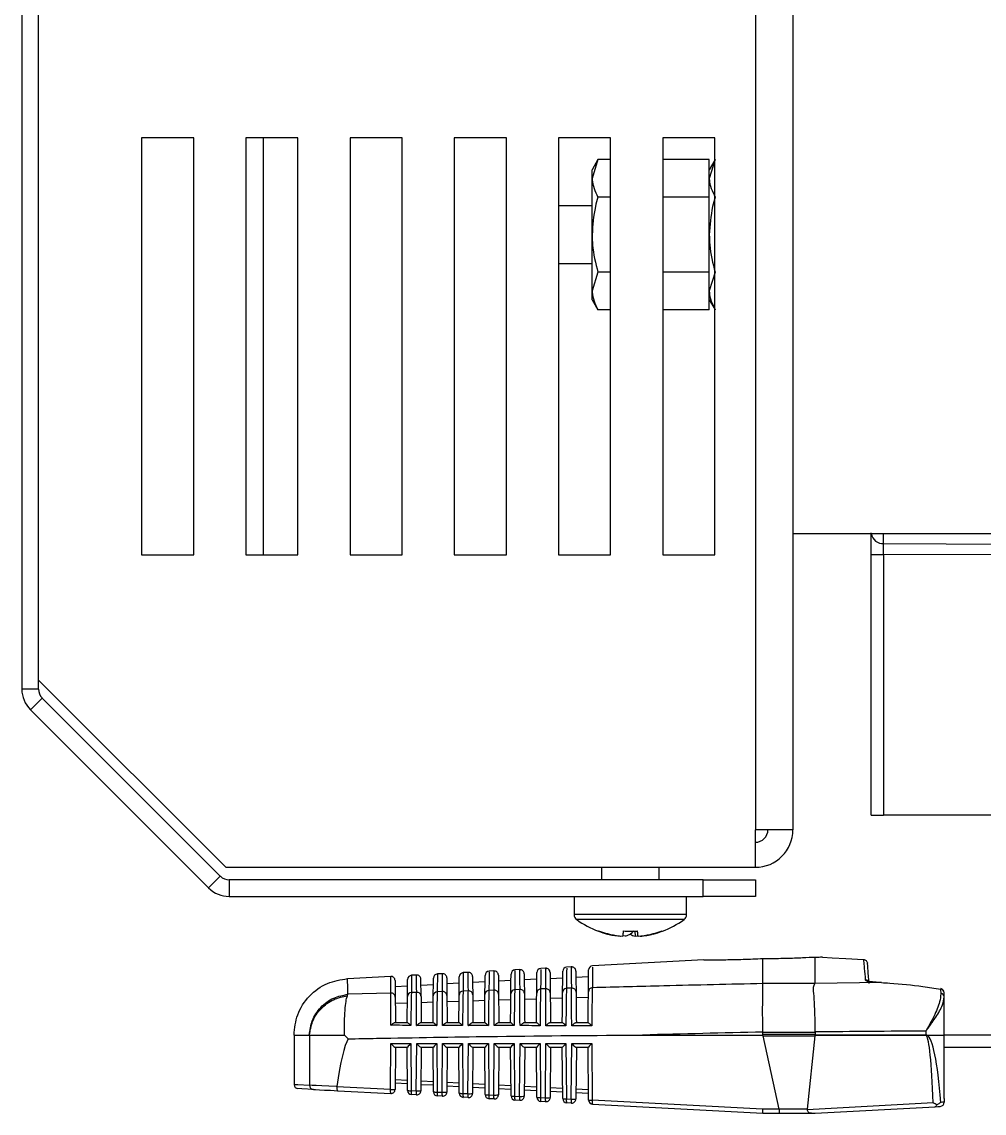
# Model space of a CAD drawing. Extents: x 8 to 113, y 1 to 87.
# Drawn here: x 43.269 to 45.578, y 73.003 to 75.622 of the extents above; entities that cross this region are included whole.
import ezdxf

# ---------------------------------------------------------------- set-up
doc = ezdxf.new("R2010")
doc.units = 0
doc.header["$MEASUREMENT"] = 0
doc.layers.add('OBJECT', color=7, linetype='CONTINUOUS')

msp = doc.modelspace()

# ---------------------------------------------------------------- linework, layer by layer
at = {"layer": 'OBJECT'}
for p, q in [((45.0292, 77.5033), (45.0292, 73.6833)), ((45.1192, 77.5033), (45.1192, 73.6833)), ((43.2692, 77.1259), (43.2692, 74.0208)), ((43.3092, 74.0208), (43.3092, 77.1259)), ((43.6817, 75.3433), (43.5567, 75.3433)), ((43.5567, 75.3433), (43.5567, 74.3433)), ((43.6817, 74.3433), (43.6817, 75.3433)), ((43.9317, 75.3433), (43.8067, 75.3433)), ((43.8067, 75.3433), (43.8067, 74.3433)), ((43.8492, 74.3433), (43.8492, 75.3433)), ((43.9317, 74.3433), (43.9317, 75.3433)), ((44.1817, 75.3433), (44.0567, 75.3433)), ((44.0567, 75.3433), (44.0567, 74.3433)), ((44.1817, 74.3433), (44.1817, 75.3433)), ((44.4317, 75.3433), (44.3067, 75.3433)), ((44.3067, 75.3433), (44.3067, 74.3433)), ((44.4317, 74.3433), (44.4317, 75.3433)), ((44.5567, 75.3433), (44.5567, 74.3433)), ((44.6817, 75.3433), (44.5567, 75.3433)), ((44.6817, 74.3433), (44.6817, 75.3433)), ((44.8067, 75.3433), (44.8067, 74.3433)), ((44.9317, 75.3433), (44.8067, 75.3433)), ((44.9317, 74.3433), (44.9317, 75.3433)), ((44.6513, 75.2915), (44.6374, 75.2673)), ((44.6513, 75.2915), (44.6374, 75.2464)), ((44.6817, 75.2915), (44.6513, 75.2915)), ((44.9186, 75.2915), (44.8067, 75.2915)), ((44.9186, 75.2014), (44.9186, 75.2915)), ((44.9325, 75.2915), (44.9186, 75.2464)), ((44.9317, 75.2901), (44.9186, 75.2673)), ((44.6374, 75.2464), (44.6374, 75.2673)), ((44.6374, 75.1113), (44.6374, 75.2464)), ((44.6817, 75.2014), (44.6513, 75.2014)), ((44.9186, 75.2014), (44.8067, 75.2014)), ((44.9186, 75.0213), (44.9186, 75.2014)), ((44.6374, 75.1803), (44.5567, 75.1803)), ((44.6374, 74.9762), (44.6374, 75.1113)), ((44.5567, 75.0423), (44.6374, 75.0423)), ((44.6513, 75.0213), (44.6374, 74.9762)), ((44.6817, 75.0213), (44.6513, 75.0213)), ((44.9186, 75.0213), (44.8067, 75.0213)), ((44.9186, 74.9312), (44.9186, 75.0213)), ((44.9325, 75.0213), (44.9186, 74.9762)), ((44.6374, 74.9553), (44.6374, 74.9762)), ((44.6374, 74.9553), (44.6513, 74.9312)), ((44.9186, 74.9553), (44.9317, 74.9326)), ((44.6817, 74.9312), (44.6513, 74.9312)), ((44.9186, 74.9312), (44.8067, 74.9312)), ((46.8072, 74.3933), (45.1192, 74.3933)), ((45.3367, 74.3701), (45.3367, 74.3933)), ((45.3367, 74.3701), (45.6544, 74.3684)), ((43.5567, 74.3433), (43.6817, 74.3433)), ((43.8067, 74.3433), (43.9317, 74.3433)), ((44.0567, 74.3433), (44.1817, 74.3433)), ((44.3067, 74.3433), (44.4317, 74.3433)), ((44.5567, 74.3433), (44.6817, 74.3433)), ((44.8067, 74.3433), (44.9317, 74.3433)), ((45.3072, 74.3442), (45.3364, 74.3442)), ((45.3072, 73.7183), (45.3072, 74.3442)), ((45.6531, 74.3426), (45.3364, 74.3442)), ((45.3364, 74.3442), (45.3364, 73.7183)), ((43.3092, 74.0425), (43.7584, 73.5933)), ((43.3092, 74.0208), (43.2692, 74.0208)), ((43.318, 73.9995), (43.2897, 73.9713)), ((43.7454, 73.5721), (43.318, 73.9995)), ((43.2897, 73.9713), (43.7172, 73.5438)), ((45.3072, 73.7183), (45.3364, 73.7183)), ((45.6492, 73.7183), (45.3364, 73.7183)), ((45.0292, 73.5933), (45.0292, 73.6833)), ((45.1192, 73.6833), (45.0292, 73.6833)), ((43.7584, 73.5933), (45.0292, 73.5933)), ((44.6602, 73.5933), (44.6602, 73.5633)), ((44.7982, 73.5633), (44.7982, 73.5933)), ((43.7454, 73.5721), (43.7172, 73.5438)), ((43.7667, 73.5633), (43.7667, 73.5233)), ((44.9042, 73.5633), (43.7667, 73.5633)), ((44.9042, 73.5233), (44.9042, 73.5633)), ((44.9042, 73.5633), (45.0292, 73.5633)), ((45.0292, 73.5633), (45.0292, 73.5233)), ((43.7667, 73.5233), (44.9042, 73.5233)), ((44.5942, 73.5233), (44.5942, 73.4799)), ((44.8642, 73.4799), (44.8642, 73.5233)), ((45.0292, 73.5233), (44.9042, 73.5233)), ((44.8642, 73.4799), (44.5942, 73.4799)), ((44.858, 73.4678), (44.6005, 73.4678)), ((44.7399, 73.4403), (44.7406, 73.4279)), ((44.7059, 73.4279), (44.706, 73.4283)), ((44.7178, 73.4279), (44.7109, 73.4286)), ((44.7406, 73.4279), (44.7475, 73.4286)), ((44.7525, 73.4279), (44.7548, 73.4286)), ((44.7525, 73.4279), (44.7525, 73.4283)), ((44.5879, 73.3542), (44.5762, 73.3536)), ((44.9058, 73.3709), (44.6382, 73.3569)), ((45.0472, 73.3142), (45.0472, 73.3737)), ((45.1722, 73.3148), (45.1722, 73.3772)), ((45.1901, 73.3773), (45.19, 73.3773)), ((45.2886, 73.372), (45.2886, 73.372)), ((44.1542, 73.3315), (44.0502, 73.326)), ((44.2162, 73.3347), (44.2042, 73.3341)), ((44.2781, 73.338), (44.2662, 73.3374)), ((44.3401, 73.3412), (44.3282, 73.3406)), ((44.402, 73.3445), (44.3902, 73.3439)), ((44.464, 73.3477), (44.4522, 73.3471)), ((44.5259, 73.351), (44.5142, 73.3504)), ((44.5367, 73.3265), (44.5668, 73.3281)), ((44.5986, 73.3298), (44.6288, 73.3314)), ((44.1648, 73.307), (44.1946, 73.3086)), ((44.2271, 73.2835), (44.2267, 73.3248)), ((44.2268, 73.3103), (44.2566, 73.3119)), ((44.3189, 73.3151), (44.2886, 73.3135)), ((44.3809, 73.3184), (44.3506, 73.3168)), ((44.4429, 73.3216), (44.4126, 73.32)), ((44.4645, 73.3), (44.4519, 73.2996)), ((44.5049, 73.3249), (44.4745, 73.3233)), ((44.5265, 73.3016), (44.5139, 73.3013)), ((44.5884, 73.3032), (44.576, 73.3029)), ((45.0472, 73.3141), (45.0472, 73.3142)), ((45.1717, 73.3141), (45.0472, 73.3141)), ((45.1722, 73.3148), (45.1717, 73.3141)), ((45.3314, 73.3167), (45.1722, 73.3148)), ((45.3133, 73.3176), (45.3133, 73.3179)), ((45.3133, 73.3176), (45.3314, 73.3167)), ((45.3314, 73.3167), (45.3315, 73.3169)), ((45.4736, 73.3005), (45.4739, 73.29)), ((44.0502, 73.2852), (44.0516, 73.2885)), ((44.1545, 73.2915), (44.0516, 73.2885)), ((44.2165, 73.2932), (44.2039, 73.2929)), ((44.2785, 73.295), (44.2659, 73.2946)), ((44.3405, 73.2967), (44.3279, 73.2963)), ((44.4025, 73.2983), (44.3899, 73.298)), ((44.4423, 73.2752), (44.4131, 73.2743)), ((44.5043, 73.2772), (44.4751, 73.2763)), ((44.5664, 73.2791), (44.5371, 73.2782)), ((44.6284, 73.281), (44.5991, 73.2801)), ((45.4822, 73.2825), (45.4822, 73.2922)), ((45.4822, 73.1908), (45.4822, 73.2825)), ((44.1943, 73.2674), (44.1652, 73.2664)), ((44.2563, 73.2694), (44.2272, 73.2684)), ((44.3183, 73.2713), (44.2892, 73.2704)), ((44.3803, 73.2733), (44.3511, 73.2724)), ((44.1644, 73.2208), (44.1941, 73.2208)), ((44.2265, 73.2208), (44.2561, 73.2208)), ((44.2885, 73.2208), (44.3181, 73.2208)), ((44.3506, 73.2208), (44.38, 73.2208)), ((44.4127, 73.2208), (44.442, 73.2208)), ((44.4747, 73.2208), (44.504, 73.2208)), ((44.5368, 73.2208), (44.566, 73.2208)), ((44.5989, 73.2208), (44.6279, 73.2208)), ((45.0472, 73.1976), (45.1722, 73.1976)), ((45.0472, 73.1924), (45.0472, 73.1976)), ((45.1722, 73.1976), (45.1722, 73.1924)), ((45.4378, 73.2001), (45.4378, 73.1916)), ((43.9222, 73.1912), (43.9222, 73.0722)), ((43.9588, 73.1908), (43.9593, 73.1908)), ((43.9593, 73.1908), (43.9593, 73.0702)), ((44.043, 73.1908), (44.0521, 73.1817)), ((44.1535, 73.0599), (44.1545, 73.1703)), ((44.1545, 73.1703), (44.2025, 73.1703)), ((44.2025, 73.1703), (44.2035, 73.0573)), ((44.2155, 73.0566), (44.2165, 73.1703)), ((44.2165, 73.1703), (44.2645, 73.1703)), ((44.2645, 73.1703), (44.2656, 73.054)), ((44.2774, 73.0534), (44.2785, 73.1703)), ((44.2785, 73.1703), (44.3265, 73.1703)), ((44.3265, 73.1703), (44.3276, 73.0507)), ((44.3394, 73.0501), (44.3405, 73.1703)), ((44.3405, 73.1703), (44.3885, 73.1703)), ((44.3885, 73.1703), (44.3896, 73.0474)), ((44.4014, 73.0468), (44.4025, 73.1703)), ((44.4025, 73.1703), (44.4505, 73.1703)), ((44.4505, 73.1703), (44.4516, 73.0442)), ((44.4634, 73.0435), (44.4645, 73.1703)), ((44.4645, 73.1703), (44.5125, 73.1703)), ((44.5125, 73.1703), (44.5137, 73.0409)), ((44.5253, 73.0403), (44.5265, 73.1703)), ((44.5265, 73.1703), (44.5745, 73.1703)), ((44.5745, 73.1703), (44.5757, 73.0376)), ((44.5873, 73.037), (44.5885, 73.1703)), ((44.5885, 73.1703), (44.6365, 73.1703)), ((44.6365, 73.1703), (44.6377, 73.0343)), ((44.7586, 73.1908), (45.0471, 73.1908)), ((45.1722, 73.1924), (45.0472, 73.1924)), ((45.0476, 73.1892), (45.1721, 73.1892)), ((45.0858, 73.013), (45.0476, 73.1892)), ((45.1721, 73.1892), (45.1534, 73.013)), ((45.1722, 73.19), (45.1722, 73.1916)), ((45.1722, 73.1916), (45.4378, 73.1916)), ((45.4377, 73.19), (45.1722, 73.19)), ((45.4408, 73.1908), (45.4822, 73.1908)), ((45.4822, 73.0385), (45.4822, 73.1908)), ((45.6637, 73.1908), (45.4822, 73.1908)), ((44.1656, 73.1608), (44.1647, 73.0603)), ((44.1939, 73.1608), (44.1654, 73.1608)), ((44.1948, 73.0577), (44.1939, 73.1608)), ((44.2276, 73.1608), (44.2267, 73.0571)), ((44.2559, 73.1608), (44.2274, 73.1608)), ((44.2568, 73.0544), (44.2559, 73.1608)), ((44.2896, 73.1608), (44.2887, 73.0538)), ((44.3179, 73.1608), (44.2894, 73.1608)), ((44.3188, 73.0512), (44.3179, 73.1608)), ((44.3516, 73.1608), (44.3506, 73.0505)), ((44.3799, 73.1608), (44.3514, 73.1608)), ((44.3808, 73.0479), (44.3799, 73.1608)), ((44.4136, 73.1608), (44.4126, 73.0473)), ((44.4419, 73.1608), (44.4134, 73.1608)), ((44.4429, 73.0446), (44.4419, 73.1608)), ((44.4756, 73.1608), (44.4746, 73.044)), ((44.5039, 73.1608), (44.4754, 73.1608)), ((44.5049, 73.0413), (44.5039, 73.1608)), ((44.5376, 73.1608), (44.5366, 73.0407)), ((44.5659, 73.1608), (44.5374, 73.1608)), ((44.5669, 73.0381), (44.5659, 73.1608)), ((44.5996, 73.1608), (44.5985, 73.0374)), ((44.6279, 73.1608), (44.5994, 73.1608)), ((44.629, 73.0348), (44.6279, 73.1608)), ((45.6637, 73.1608), (45.4822, 73.1608)), ((44.0248, 73.0667), (44.0249, 73.0671)), ((44.1535, 73.0599), (44.0248, 73.0667)), ((44.1649, 73.0843), (44.1945, 73.0828)), ((44.1946, 73.0733), (44.1649, 73.0749)), ((44.2566, 73.0701), (44.2268, 73.0716)), ((44.2269, 73.0811), (44.2566, 73.0795)), ((44.3187, 73.0668), (44.2888, 73.0684)), ((44.2889, 73.0778), (44.3186, 73.0762)), ((44.3508, 73.0745), (44.3806, 73.0729)), ((44.3807, 73.0635), (44.3508, 73.0651)), ((44.4128, 73.0712), (44.4426, 73.0697)), ((44.4748, 73.068), (44.5047, 73.0664)), ((44.5368, 73.0647), (44.5667, 73.0631)), ((44.0272, 73.0571), (44.1542, 73.0504)), ((44.2035, 73.0573), (44.2155, 73.0566)), ((44.2162, 73.0472), (44.2042, 73.0478)), ((44.2656, 73.054), (44.2774, 73.0534)), ((44.2781, 73.0439), (44.2663, 73.0445)), ((44.3276, 73.0507), (44.3394, 73.0501)), ((44.3401, 73.0406), (44.3283, 73.0413)), ((44.3896, 73.0474), (44.4014, 73.0468)), ((44.4021, 73.0374), (44.3903, 73.038)), ((44.4427, 73.0602), (44.4127, 73.0618)), ((44.4516, 73.0442), (44.4634, 73.0435)), ((44.5048, 73.057), (44.4747, 73.0586)), ((44.5137, 73.0409), (44.5253, 73.0403)), ((44.5668, 73.0537), (44.5367, 73.0553)), ((44.5987, 73.0614), (44.6287, 73.0598)), ((44.6288, 73.0504), (44.5987, 73.052)), ((45.4822, 73.0385), (45.4821, 73.0296)), ((44.4641, 73.0341), (44.4523, 73.0347)), ((44.526, 73.0308), (44.5144, 73.0314)), ((44.5757, 73.0376), (44.5873, 73.037)), ((44.588, 73.0275), (44.5764, 73.0282)), ((45.0463, 73.0128), (44.6377, 73.0343)), ((44.6384, 73.0249), (45.0472, 73.0033)), ((45.0858, 73.0128), (45.0463, 73.0128)), ((45.1534, 73.013), (45.0858, 73.013)), ((45.4558, 73.028), (45.1536, 73.0116)), ((45.1722, 73.0033), (45.4605, 73.0189)), ((45.0472, 73.0033), (45.0864, 73.0033)), ((45.0472, 73.0033), (45.0472, 73.0033)), ((45.0864, 73.0033), (45.1639, 73.0033)), ((45.1639, 73.0033), (45.1722, 73.0033))]:
    msp.add_line(p, q, dxfattribs=at)
at = {"layer": 'OBJECT', "flags": 128}
for points in [[(44.6528, 73.4404), (44.654, 73.4402), (44.6541, 73.4402)], [(44.7121, 73.4406), (44.7119, 73.4382), (44.7117, 73.436), (44.7115, 73.434), (44.7113, 73.4323), (44.7112, 73.4308), (44.711, 73.4296), (44.7109, 73.4286), (44.7109, 73.4279)], [(44.742, 73.4404), (44.746, 73.4402), (44.7464, 73.4402)], [(44.7476, 73.4279), (44.7475, 73.4286), (44.7474, 73.4296), (44.7473, 73.4308), (44.7471, 73.4323), (44.747, 73.434), (44.7468, 73.436), (44.7466, 73.4382), (44.7463, 73.4406)], [(44.8055, 73.4406), (44.8057, 73.4404), (44.8058, 73.4402), (44.8059, 73.4401), (44.8059, 73.4401)], [(45.1901, 73.3773), (45.2133, 73.3761), (45.2462, 73.3743), (45.2886, 73.372)], [(45.3023, 73.3141), (45.3, 73.3398), (45.2986, 73.3561), (45.298, 73.3629)], [(44.2564, 73.2849), (44.2567, 73.3168), (44.2568, 73.3275)], [(44.2887, 73.3281), (44.2887, 73.3281), (44.2888, 73.3174), (44.289, 73.2853)], [(44.3184, 73.2866), (44.3187, 73.3148), (44.3188, 73.3289), (44.3188, 73.3307)], [(44.3506, 73.3313), (44.3507, 73.3296), (44.3508, 73.3153), (44.351, 73.287)], [(44.3804, 73.2883), (44.3807, 73.3175), (44.3808, 73.3321), (44.3808, 73.334)], [(44.4126, 73.3346), (44.4126, 73.3327), (44.4128, 73.318), (44.413, 73.2886)], [(44.4425, 73.29), (44.4427, 73.3202), (44.4429, 73.3353), (44.4429, 73.3372)], [(44.4746, 73.3378), (44.4746, 73.3359), (44.4747, 73.3207), (44.475, 73.2903)], [(44.5045, 73.2916), (44.5047, 73.3228), (44.5049, 73.3385), (44.5049, 73.3405)], [(44.5366, 73.3411), (44.5366, 73.3391), (44.5367, 73.3233), (44.537, 73.2919)], [(44.5665, 73.2932), (44.5668, 73.3255), (44.5669, 73.3417), (44.5669, 73.3437)], [(44.5985, 73.3443), (44.5985, 73.3423), (44.5987, 73.326), (44.599, 73.2935)], [(44.6285, 73.2948), (44.6288, 73.3281), (44.6289, 73.3449), (44.629, 73.347)], [(44.1647, 73.3216), (44.1647, 73.3216), (44.1648, 73.3116), (44.1651, 73.2818)], [(44.1944, 73.2832), (44.1947, 73.3139), (44.1948, 73.3242)], [(45.3315, 73.3169), (45.3187, 73.3176), (45.3133, 73.3179)], [(43.9222, 73.0722), (43.9315, 73.0717), (43.9593, 73.0702)], [(44.0249, 73.0671), (44.0057, 73.068), (43.989, 73.0688), (43.9754, 73.0695), (43.9654, 73.0699), (43.9593, 73.0702)], [(43.9686, 73.0602), (43.9409, 73.0617), (43.9317, 73.0622)], [(43.9686, 73.0602), (43.9741, 73.06), (43.983, 73.0595), (43.9952, 73.0588), (44.0101, 73.0581), (44.0272, 73.0571)], [(45.4605, 73.0189), (45.4668, 73.0193), (45.4709, 73.0195), (45.4727, 73.0196)], [(45.4821, 73.0296), (45.4809, 73.0295), (45.4781, 73.0294), (45.4739, 73.0292)]]:
    msp.add_lwpolyline(points, dxfattribs=at)
at = {"layer": 'OBJECT'}
for centre, radius, start, end in [((45.3354, 74.3985), 0.0285, 190.4558, 272.6616), ((43.3392, 74.0208), 0.07, 180, 225), ((43.3392, 74.0208), 0.03, 180, 225), ((45.0292, 73.6833), 0.09, 270, 0), ((45.0292, 73.6833), 0.03, 270, 0), ((43.7667, 73.5933), 0.03, 225, 270), ((43.7667, 73.5933), 0.07, 225, 270), ((44.6092, 73.4799), 0.015, 180, 234.3318), ((44.7292, 73.6471), 0.2208, 234.3318, 249.6689), ((44.7292, 73.6471), 0.2208, 290.3311, 305.6682), ((44.8492, 73.4799), 0.015, 305.6682, 0), ((44.723, 73.623), 0.1959, 248.588, 264.9806), ((44.7569, 73.3549), 0.1347, 140.4853, 140.7846), ((44.7292, 73.6471), 0.2208, 249.6689, 255.6104), ((44.7292, 73.6488), 0.2216, 249.8784, 265.2556), ((44.7292, 73.7098), 0.2698, 266.3608, 273.6392), ((44.705, 73.47), 0.044, 286.9535, 318.1957), ((44.7497, 73.4618), 0.0352, 234.3289, 254.9799), ((44.7292, 73.6488), 0.2216, 274.7445, 290.1216), ((44.7354, 73.6233), 0.1962, 275.0254, 284.385), ((44.7292, 73.6471), 0.2208, 284.3896, 290.3311), ((44.5769, 73.3436), 0.01, 95.4601, 179.5), ((44.5885, 73.3442), 0.01, 0.5, 95.5324), ((44.639, 73.3469), 0.01, 95.8247, 179.5), ((44.1547, 73.3215), 0.01, 0.5, 93.0138), ((44.2048, 73.3241), 0.01, 93.2409, 179.5), ((44.2167, 73.3248), 0.01, 0.5, 93.317), ((44.2668, 73.3274), 0.01, 93.6143, 179.5), ((44.2787, 73.328), 0.01, 0.5, 93.6897), ((44.3288, 73.3306), 0.01, 93.9863, 179.5), ((44.3406, 73.3312), 0.01, 0.5, 94.0611), ((44.3908, 73.3339), 0.01, 94.357, 179.5), ((44.4026, 73.3345), 0.01, 0.5, 94.4312), ((44.4529, 73.3371), 0.01, 94.7262, 179.5), ((44.4646, 73.3377), 0.01, 0.5, 94.7997), ((44.5149, 73.3404), 0.01, 95.0939, 179.5), ((44.5266, 73.341), 0.01, 0.5, 95.1668), ((44.4523, 73.2898), 0.00988, 92.3291, 178.9216), ((44.4651, 73.2901), 0.00991, 1.1662, 93.5892), ((44.5143, 73.2914), 0.00987, 92.3034, 178.9057), ((44.5271, 73.2917), 0.0099, 1.1885, 93.6078), ((44.5764, 73.293), 0.00987, 92.2809, 178.8865), ((44.5891, 73.2933), 0.0099, 1.2103, 93.6275), ((44.6384, 73.2946), 0.00987, 92.2588, 178.866), ((45.2924, 73.313), 0.0101, 48.8435, 87.3941), ((45.4629, 73.3027), 0.011, 348.4541, 356.3961), ((45.4732, 73.2915), 0.00906, 4.3624, 87.1848), ((45.4722, 73.2922), 0.01, 0, 80.7454), ((44.1551, 73.2816), 0.00992, 1.059, 93.4971), ((44.2043, 73.283), 0.00989, 92.413, 178.997), ((44.2171, 73.2833), 0.00992, 1.0799, 93.5151), ((44.2663, 73.2847), 0.00989, 92.39, 178.9811), ((44.2791, 73.2851), 0.00991, 1.1004, 93.5334), ((44.3283, 73.2864), 0.00989, 92.3689, 178.9632), ((44.3411, 73.2868), 0.00991, 1.1212, 93.5523), ((44.3903, 73.2881), 0.00988, 92.3468, 178.9447), ((44.4031, 73.2884), 0.00991, 1.1443, 93.5714), ((45.4737, 73.2814), 0.00857, 7.2296, 88.6412), ((45.3188, 73.1916), 0.1189, 359.2257, 359.9862), ((45.3448, 73.282), 0.1324, 315.5, 316.4494), ((43.9322, 73.0722), 0.01, 183.5738, 266.9774), ((43.9692, 73.0701), 0.00991, 179.4493, 266.5254), ((44.1736, 73.0566), 0.0204, 170.7258, 197.6141), ((44.157, 73.1143), 0.0545, 266.3185, 278.1339), ((44.1547, 73.0604), 0.01, 266.9774, 359.5), ((44.2012, 73.0982), 0.041, 260.9993, 273.3143), ((44.2047, 73.0578), 0.01, 180.5, 266.9774), ((44.2237, 73.054), 0.0204, 170.7255, 197.6145), ((44.2356, 73.0533), 0.0204, 170.7157, 197.6242), ((44.219, 73.1111), 0.0545, 266.3186, 278.1338), ((44.2167, 73.0572), 0.01, 266.9774, 359.5), ((44.2632, 73.0949), 0.041, 260.999, 273.3164), ((44.2668, 73.0545), 0.01, 180.5, 266.9774), ((44.2857, 73.0507), 0.0204, 170.7195, 197.6168), ((44.2976, 73.0501), 0.0204, 170.7195, 197.6168), ((44.281, 73.1078), 0.0545, 266.3189, 278.1335), ((44.2787, 73.0539), 0.01, 266.9774, 359.5), ((44.3252, 73.0917), 0.041, 261.0025, 273.313), ((44.3288, 73.0512), 0.01, 180.5, 266.9774), ((44.3477, 73.0474), 0.0204, 170.7255, 197.6145), ((44.3596, 73.0468), 0.0204, 170.7195, 197.6168), ((44.3429, 73.1045), 0.0545, 266.3191, 278.1333), ((44.3406, 73.0506), 0.01, 266.9774, 359.5), ((44.3872, 73.0884), 0.041, 261.0006, 273.313), ((44.3908, 73.048), 0.01, 180.5, 266.9774), ((44.4097, 73.0442), 0.0204, 170.7192, 197.6172), ((44.4215, 73.0435), 0.0204, 170.7258, 197.6141), ((44.4049, 73.1012), 0.0545, 266.3185, 278.1339), ((44.4026, 73.0473), 0.01, 266.9774, 359.5), ((44.4493, 73.0851), 0.041, 260.9993, 273.3162), ((44.4529, 73.0447), 0.01, 180.5, 266.9774), ((44.4718, 73.0409), 0.0204, 170.7262, 197.6136), ((44.4835, 73.0403), 0.0204, 170.7195, 197.6168), ((44.4669, 73.098), 0.0545, 266.3186, 278.1338), ((44.4646, 73.0441), 0.01, 266.9774, 359.5), ((44.5113, 73.0818), 0.041, 261.0006, 273.313), ((44.5149, 73.0414), 0.01, 180.5, 266.9774), ((44.5338, 73.0376), 0.0204, 170.7192, 197.6172), ((44.5455, 73.037), 0.0204, 170.7195, 197.6168), ((44.5288, 73.0947), 0.0545, 266.3189, 278.1335), ((44.5266, 73.0408), 0.01, 266.9774, 359.5), ((44.5733, 73.0785), 0.041, 260.9993, 273.3162), ((44.5769, 73.0381), 0.01, 180.5, 266.9774), ((44.5958, 73.0343), 0.0204, 170.7258, 197.6141), ((44.6074, 73.0337), 0.0204, 170.7258, 197.6141), ((44.5908, 73.0914), 0.0545, 266.3185, 278.1339), ((44.5885, 73.0375), 0.01, 266.9774, 359.5), ((44.6354, 73.0753), 0.041, 261.0023, 273.3132), ((44.639, 73.0349), 0.01, 180.5, 266.9774), ((44.6579, 73.031), 0.0204, 170.7192, 197.6172), ((45.4721, 73.0296), 0.00999, 273.1451, 0.0504), ((45.4722, 73.0296), 0.01, 273.1059, 359.191), ((45.4815, 73.0294), 0.000671, 359.507, 11.6432)]:
    msp.add_arc(centre, radius, start, end, dxfattribs=at)
for centre, major_axis, ratio, start_param, end_param in [((49.0656, 71.1283), (19.0675, 0), 0.111038, 1.783132, 1.798644), ((44.0699, 73.1976), (0.9773, 0), 0.122785, 0, 0.00334), ((45.53, 71.1283), (7.8848, 0), 0.262774, 1.582496, 1.616187), ((45.6201, 73.1976), (0.4478, 0), 0.267949, 3.137388, 3.141593), ((44.0773, 70.9011), (-0.0147, 2.2897), 0.052015, 0.088802, 0.329915), ((44.1557, 73.1708), (-0.00988, 0.00996), 0.087934, 1.536206, 3.054643), ((44.2038, 73.1708), (0.00991, 0.00999), 0.035372, 1.658206, 3.106542), ((44.2177, 73.1708), (-0.00988, 0.00996), 0.087934, 1.536206, 3.054643), ((44.2658, 73.1708), (0.00991, 0.00999), 0.035372, 1.658206, 3.106542), ((44.2797, 73.1708), (-0.00988, 0.00996), 0.087934, 1.536206, 3.054643), ((44.3278, 73.1708), (0.00991, 0.00999), 0.035372, 1.658206, 3.106542), ((44.3417, 73.1708), (-0.00988, 0.00996), 0.087934, 1.536206, 3.054643), ((44.3898, 73.1708), (0.00991, 0.00999), 0.035372, 1.658206, 3.106542), ((44.4037, 73.1708), (-0.00988, 0.00996), 0.087934, 1.536206, 3.054643), ((44.4518, 73.1708), (0.00991, 0.00999), 0.035372, 1.658206, 3.106542), ((44.4657, 73.1708), (-0.00988, 0.00996), 0.087934, 1.536206, 3.054643), ((44.5138, 73.1708), (0.00991, 0.00999), 0.035372, 1.658206, 3.106542), ((44.5277, 73.1708), (-0.00988, 0.00996), 0.087934, 1.536206, 3.054643), ((44.5758, 73.1708), (0.00991, 0.00999), 0.035372, 1.658206, 3.106542), ((44.5897, 73.1708), (-0.00988, 0.00996), 0.087934, 1.536206, 3.054643), ((44.6378, 73.1708), (0.00991, 0.00999), 0.035372, 1.658206, 3.106542), ((44.0699, 73.1924), (0.9773, 0), 0.122785, 6.270094, 6.283185), ((44.0692, 73.1924), (0.9787, -0.0064), 0.122438, 0.027376, 0.040465), ((45.6204, 73.1924), (0.4485, 0.007), 0.267094, 3.102585, 3.109102), ((45.6201, 73.1924), (0.4478, 0), 0.267949, 3.141593, 3.148103), ((45.43, 72.6205), (0.0078, 0.5695), 0.050872, 6.231217, 6.283881), ((45.4222, 72.6221), (0.0157, 0.5695), 0.101686, 6.233323, 6.285987), ((45.43, 72.6205), (0.0078, 0.5695), 0.050872, 5.510552, 6.231217), ((45.4222, 72.6221), (0.0157, 0.5695), 0.101686, 5.511659, 6.233323), ((45.0475, 73.0133), (0.00026, 0.01), 0.120424, 1.626333, 3.138416), ((45.0042, 73.0133), (0.0816, -0.0005), 0.122438, 0.001196, 0.027376), ((45.0864, 73.0133), (0, 0.01), 0.061163, 1.623156, 3.141593), ((45.1908, 73.0133), (0.0374, 0.0006), 0.267094, 3.109102, 3.249703)]:
    msp.add_ellipse(centre, major_axis=major_axis, ratio=ratio, start_param=start_param, end_param=end_param, dxfattribs=at)
for points, knots in [([(44.6374, 75.2464), (44.6374, 75.2454), (44.6376, 75.2302), (44.6447, 75.2153), (44.6513, 75.2014)], [0, 0, 0, 0, 0.070185, 1, 1, 1, 1]), ([(44.9186, 75.2464), (44.9186, 75.2454), (44.9188, 75.2302), (44.9259, 75.2153), (44.9325, 75.2014)], [0, 0, 0, 0, 0.070185, 1, 1, 1, 1]), ([(44.6513, 75.2014), (44.6492, 75.1938), (44.641, 75.1645), (44.6389, 75.134), (44.6374, 75.1113)], [0, 0, 0, 0, 0.257551, 1, 1, 1, 1]), ([(44.9325, 75.2014), (44.9304, 75.1938), (44.9223, 75.1645), (44.9202, 75.134), (44.9186, 75.1113)], [0, 0, 0, 0, 0.257551, 1, 1, 1, 1]), ([(44.6374, 75.1113), (44.6376, 75.1031), (44.6383, 75.0727), (44.6458, 75.043), (44.6513, 75.0213)], [0, 0, 0, 0, 0.268634, 1, 1, 1, 1]), ([(44.9186, 75.1113), (44.9188, 75.1031), (44.9196, 75.0727), (44.9271, 75.043), (44.9325, 75.0213)], [0, 0, 0, 0, 0.268634, 1, 1, 1, 1]), ([(44.6374, 74.9762), (44.6374, 74.9752), (44.6376, 74.96), (44.6447, 74.9451), (44.6513, 74.9312)], [0, 0, 0, 0, 0.070185, 1, 1, 1, 1]), ([(44.9186, 74.9762), (44.9186, 74.9752), (44.9188, 74.96), (44.9259, 74.9451), (44.9325, 74.9312)], [0, 0, 0, 0, 0.070185, 1, 1, 1, 1]), ([(45.3072, 74.3442), (45.3072, 74.3494), (45.3072, 74.3598), (45.3072, 74.3743), (45.3072, 74.3871), (45.3072, 74.393), (45.3072, 74.396)], [0, 0, 0, 0, 0.2499898, 0.4998146, 0.7501668, 1, 1, 1, 1]), ([(45.3364, 74.3442), (45.3364, 74.3468), (45.3364, 74.352), (45.3365, 74.3592), (45.3366, 74.3656), (45.3367, 74.3686), (45.3367, 74.3701)], [0, 0, 0, 0, 0.249341, 0.49971, 0.74966, 1, 1, 1, 1]), ([(44.5265, 73.3016), (44.5264, 73.303), (44.5264, 73.3099), (44.5262, 73.3349), (44.526, 73.3548), (44.526, 73.3494), (44.526, 73.3487)], [0, 0, 0, 0, 0.0426261, 0.2131545, 0.896941, 1, 1, 1, 1]), ([(44.5884, 73.3032), (44.5884, 73.3046), (44.5884, 73.3116), (44.5881, 73.3371), (44.588, 73.3578), (44.588, 73.3524), (44.588, 73.3516)], [0, 0, 0, 0, 0.041896, 0.209506, 0.881584, 1, 1, 1, 1]), ([(44.6384, 73.3539), (44.6384, 73.3535), (44.6384, 73.3525), (44.6381, 73.3219), (44.638, 73.3044)], [0, 0, 0, 0, 0.430575, 1, 1, 1, 1]), ([(45.0472, 73.3737), (45.0312, 73.373), (44.9993, 73.3715), (44.9565, 73.3707), (44.9244, 73.3706), (44.9059, 73.3708), (44.9058, 73.3708), (44.9058, 73.3708)], [0, 0, 0, 0, 0.213189, 0.426374, 0.63981, 0.854211, 1, 1, 1, 1]), ([(45.172, 73.3772), (45.1629, 73.3767), (45.1446, 73.3757), (45.1025, 73.3742), (45.0683, 73.3737), (45.0498, 73.3737), (45.0472, 73.3737)], [0, 0, 0, 0, 0.315106, 0.632943, 0.949791, 1, 1, 1, 1]), ([(45.1722, 73.3772), (45.1722, 73.3772), (45.1722, 73.3772), (45.1722, 73.3772), (45.1721, 73.3772), (45.172, 73.3772), (45.172, 73.3772)], [0, 0, 0, 0, 0.344546, 0.691935, 0.85964, 1, 1, 1, 1]), ([(45.19, 73.3773), (45.1873, 73.3773), (45.1838, 73.3772), (45.1742, 73.3772), (45.1722, 73.3772)], [0, 0, 0, 0, 0.7918121, 1, 1, 1, 1]), ([(45.2886, 73.372), (45.2886, 73.3719), (45.2886, 73.3713), (45.2891, 73.3657), (45.2912, 73.3421), (45.2928, 73.323)], [0, 0, 0, 0, 0.045653, 0.228294, 1, 1, 1, 1]), ([(45.2886, 73.372), (45.2897, 73.3718), (45.2919, 73.3715), (45.2948, 73.3696), (45.2969, 73.367), (45.2978, 73.3646), (45.298, 73.3632), (45.298, 73.3629)], [0, 0, 0, 0, 0.235927, 0.471835, 0.707759, 0.925417, 1, 1, 1, 1]), ([(43.9222, 73.1908), (43.924, 73.2073), (43.9277, 73.2416), (43.9571, 73.2862), (44.0001, 73.318), (44.0342, 73.3234), (44.0506, 73.3261)], [0, 0, 0, 0, 0.240773, 0.5, 0.759226, 1, 1, 1, 1]), ([(44.0516, 73.2885), (44.0513, 73.2994), (44.0507, 73.3213), (44.0506, 73.3245), (44.0506, 73.3261)], [0, 0, 0, 0, 0.496376, 1, 1, 1, 1]), ([(44.1545, 73.2915), (44.1545, 73.2927), (44.1545, 73.299), (44.1543, 73.3222), (44.1542, 73.3273), (44.1542, 73.3314)], [0, 0, 0, 0, 0.047591, 0.237986, 1, 1, 1, 1]), ([(44.2042, 73.3338), (44.2042, 73.3323), (44.2042, 73.3291), (44.204, 73.3051), (44.2039, 73.2929)], [0, 0, 0, 0, 0.490665, 1, 1, 1, 1]), ([(44.2165, 73.2932), (44.2165, 73.2945), (44.2165, 73.3009), (44.2163, 73.3235), (44.2161, 73.3396), (44.2162, 73.3345), (44.2162, 73.3344)], [0, 0, 0, 0, 0.046684, 0.233452, 0.982381, 1, 1, 1, 1]), ([(44.2663, 73.3367), (44.2662, 73.3353), (44.2662, 73.3324), (44.266, 73.3075), (44.2659, 73.2946)], [0, 0, 0, 0, 0.48119, 1, 1, 1, 1]), ([(44.2785, 73.295), (44.2785, 73.2963), (44.2784, 73.3027), (44.2782, 73.3258), (44.2781, 73.3427), (44.2781, 73.3375), (44.2781, 73.3372)], [0, 0, 0, 0, 0.045813, 0.229093, 0.964032, 1, 1, 1, 1]), ([(44.3283, 73.3396), (44.3283, 73.3383), (44.3282, 73.3357), (44.328, 73.3099), (44.3279, 73.2963)], [0, 0, 0, 0, 0.472041, 1, 1, 1, 1]), ([(44.3405, 73.2967), (44.3405, 73.298), (44.3404, 73.3045), (44.3402, 73.3281), (44.3401, 73.3457), (44.3401, 73.3405), (44.3401, 73.3401)], [0, 0, 0, 0, 0.0449735, 0.2248924, 0.9463482, 1, 1, 1, 1]), ([(44.3903, 73.3424), (44.3903, 73.3414), (44.3903, 73.3391), (44.39, 73.3123), (44.3899, 73.298)], [0, 0, 0, 0, 0.463198, 1, 1, 1, 1]), ([(44.4025, 73.2983), (44.4025, 73.2997), (44.4024, 73.3063), (44.4022, 73.3304), (44.402, 73.3488), (44.4021, 73.3435), (44.4021, 73.343)], [0, 0, 0, 0, 0.044163, 0.220841, 0.9292938, 1, 1, 1, 1]), ([(44.4523, 73.3453), (44.4523, 73.3444), (44.4523, 73.3424), (44.4521, 73.3147), (44.4519, 73.2996)], [0, 0, 0, 0, 0.4546451, 1, 1, 1, 1]), ([(44.4645, 73.3), (44.4645, 73.3013), (44.4644, 73.3081), (44.4642, 73.3327), (44.464, 73.3518), (44.4641, 73.3464), (44.4641, 73.3458)], [0, 0, 0, 0, 0.043381, 0.21693, 0.912835, 1, 1, 1, 1]), ([(44.5144, 73.3482), (44.5143, 73.3474), (44.5143, 73.3457), (44.5141, 73.3171), (44.5139, 73.3013)], [0, 0, 0, 0, 0.446366, 1, 1, 1, 1]), ([(44.5764, 73.351), (44.5764, 73.3504), (44.5764, 73.3491), (44.5761, 73.3195), (44.576, 73.3029)], [0, 0, 0, 0, 0.438347, 1, 1, 1, 1]), ([(44.4519, 73.2996), (44.4519, 73.2979), (44.4516, 73.2928), (44.4512, 73.2747), (44.4508, 73.2475), (44.4506, 73.2257), (44.4505, 73.2158), (44.4505, 73.2134)], [0, 0, 0, 0, 0.1523344, 0.4594619, 0.7661097, 0.9410542, 1, 1, 1, 1]), ([(44.4644, 73.2133), (44.4644, 73.2158), (44.4644, 73.2248), (44.4642, 73.2456), (44.4642, 73.2725), (44.4643, 73.2922), (44.4644, 73.2979), (44.4645, 73.3)], [0, 0, 0, 0, 0.059002, 0.210856, 0.514734, 0.818981, 1, 1, 1, 1]), ([(44.5139, 73.3013), (44.5139, 73.2995), (44.5136, 73.2943), (44.5132, 73.2761), (44.5129, 73.2485), (44.5126, 73.2261), (44.5125, 73.2157), (44.5125, 73.2132)], [0, 0, 0, 0, 0.150604, 0.454245, 0.75741, 0.940779, 1, 1, 1, 1]), ([(44.5264, 73.2132), (44.5264, 73.2157), (44.5264, 73.2247), (44.5262, 73.2458), (44.5262, 73.273), (44.5262, 73.2934), (44.5264, 73.2993), (44.5265, 73.3016)], [0, 0, 0, 0, 0.059276, 0.209421, 0.509831, 0.810599, 1, 1, 1, 1]), ([(44.576, 73.3029), (44.5759, 73.3011), (44.5757, 73.2958), (44.5753, 73.2775), (44.5749, 73.2495), (44.5746, 73.2266), (44.5745, 73.2156), (44.5745, 73.213)], [0, 0, 0, 0, 0.148954, 0.44926, 0.7491, 0.940502, 1, 1, 1, 1]), ([(44.5884, 73.213), (44.5884, 73.2156), (44.5884, 73.2247), (44.5882, 73.2459), (44.5881, 73.2734), (44.5882, 73.2945), (44.5884, 73.3007), (44.5884, 73.3032)], [0, 0, 0, 0, 0.059552, 0.208065, 0.505163, 0.802607, 1, 1, 1, 1]), ([(44.638, 73.3044), (44.6379, 73.3027), (44.6377, 73.2973), (44.6373, 73.2789), (44.6369, 73.2504), (44.6366, 73.227), (44.6365, 73.2155), (44.6365, 73.2129)], [0, 0, 0, 0, 0.1473771, 0.4444966, 0.7411547, 0.9402224, 1, 1, 1, 1]), ([(45.0472, 73.3142), (44.9679, 73.3124), (44.8315, 73.3092), (44.6951, 73.3059), (44.638, 73.3044)], [0, 0, 0, 0, 0.58145, 1, 1, 1, 1]), ([(45.0472, 73.198), (45.0469, 73.2114), (45.0464, 73.2384), (45.0466, 73.274), (45.0474, 73.3014), (45.0473, 73.31), (45.0472, 73.3141)], [0, 0, 0, 0, 0.253584, 0.507164, 0.760847, 1, 1, 1, 1]), ([(45.1722, 73.1981), (45.1723, 73.2032), (45.1725, 73.2218), (45.1717, 73.2528), (45.1701, 73.285), (45.167, 73.3055), (45.1704, 73.3117), (45.1717, 73.3141)], [0, 0, 0, 0, 0.097508, 0.351331, 0.599305, 0.843154, 1, 1, 1, 1]), ([(45.2928, 73.323), (45.2931, 73.3225), (45.2937, 73.3215), (45.2974, 73.32), (45.3027, 73.3188), (45.3084, 73.318), (45.312, 73.3177), (45.3133, 73.3176)], [0, 0, 0, 0, 0.21906, 0.43802, 0.659216, 0.880003, 1, 1, 1, 1]), ([(45.3133, 73.3179), (45.3114, 73.318), (45.3075, 73.3183), (45.3028, 73.3191), (45.3, 73.3199), (45.2988, 73.3203), (45.2988, 73.3203), (45.2988, 73.3203)], [0, 0, 0, 0, 0.271923, 0.563055, 0.781759, 0.936426, 1, 1, 1, 1]), ([(45.3314, 73.3167), (45.3381, 73.3163), (45.3714, 73.3142), (45.4189, 73.3095), (45.4594, 73.3028), (45.4736, 73.3005)], [0, 0, 0, 0, 0.1396842, 0.6986638, 1, 1, 1, 1]), ([(43.9588, 73.1908), (43.9604, 73.2025), (43.9637, 73.2268), (43.9852, 73.2586), (44.0158, 73.2817), (44.04, 73.2863), (44.0516, 73.2885)], [0, 0, 0, 0, 0.24117, 0.5, 0.758829, 1, 1, 1, 1]), ([(43.9593, 73.1908), (43.961, 73.2019), (43.9647, 73.225), (43.9857, 73.2553), (44.0155, 73.2777), (44.0389, 73.2828), (44.0502, 73.2852)], [0, 0, 0, 0, 0.241561, 0.499999, 0.758437, 1, 1, 1, 1]), ([(44.043, 73.1908), (44.043, 73.2015), (44.043, 73.2229), (44.0445, 73.2505), (44.0468, 73.2728), (44.0491, 73.2811), (44.0502, 73.2852)], [0, 0, 0, 0, 0.2499997, 0.4999993, 0.7500001, 1, 1, 1, 1]), ([(44.1544, 73.2141), (44.1544, 73.2164), (44.1544, 73.2248), (44.1543, 73.2448), (44.1542, 73.2699), (44.1544, 73.2859), (44.1545, 73.2902), (44.1545, 73.2915)], [0, 0, 0, 0, 0.057678, 0.219413, 0.543377, 0.867765, 1, 1, 1, 1]), ([(44.1651, 73.2818), (44.1651, 73.2782), (44.1652, 73.271), (44.1654, 73.2482), (44.1655, 73.2291), (44.1656, 73.2208)], [0, 0, 0, 0, 0.361187, 0.722454, 1, 1, 1, 1]), ([(44.1939, 73.2208), (44.1939, 73.2315), (44.1941, 73.2528), (44.1943, 73.2742), (44.1944, 73.2804), (44.1944, 73.2832)], [0, 0, 0, 0, 0.352893, 0.705725, 1, 1, 1, 1]), ([(44.2039, 73.2929), (44.2038, 73.2913), (44.2036, 73.2864), (44.2032, 73.2687), (44.2028, 73.2433), (44.2026, 73.2239), (44.2025, 73.2163), (44.2025, 73.214)], [0, 0, 0, 0, 0.16013, 0.483001, 0.805362, 0.942124, 1, 1, 1, 1]), ([(44.2164, 73.214), (44.2164, 73.2162), (44.2164, 73.2248), (44.2163, 73.245), (44.2162, 73.2705), (44.2163, 73.2872), (44.2165, 73.2918), (44.2165, 73.2932)], [0, 0, 0, 0, 0.0579362, 0.2174947, 0.53703, 0.8569756, 1, 1, 1, 1]), ([(44.2271, 73.2835), (44.2271, 73.2799), (44.2271, 73.2727), (44.2274, 73.2493), (44.2275, 73.2296), (44.2276, 73.2208)], [0, 0, 0, 0, 0.355594, 0.711265, 1, 1, 1, 1]), ([(44.2559, 73.2208), (44.2559, 73.2316), (44.2561, 73.2531), (44.2563, 73.2754), (44.2564, 73.2819), (44.2564, 73.2849)], [0, 0, 0, 0, 0.34753, 0.695002, 1, 1, 1, 1]), ([(44.2659, 73.2946), (44.2658, 73.293), (44.2656, 73.288), (44.2652, 73.2702), (44.2648, 73.2444), (44.2646, 73.2244), (44.2645, 73.2162), (44.2645, 73.2138)], [0, 0, 0, 0, 0.158036, 0.476676, 0.794816, 0.94186, 1, 1, 1, 1]), ([(44.2784, 73.2138), (44.2784, 73.2161), (44.2784, 73.2248), (44.2783, 73.2451), (44.2782, 73.271), (44.2783, 73.2885), (44.2785, 73.2934), (44.2785, 73.295)], [0, 0, 0, 0, 0.058197, 0.215686, 0.531013, 0.846742, 1, 1, 1, 1]), ([(44.289, 73.2853), (44.2891, 73.2816), (44.2891, 73.2743), (44.2893, 73.2505), (44.2895, 73.2302), (44.2896, 73.2208)], [0, 0, 0, 0, 0.3503156, 0.7007065, 1, 1, 1, 1]), ([(44.3179, 73.2208), (44.3179, 73.2317), (44.3181, 73.2534), (44.3183, 73.2766), (44.3184, 73.2834), (44.3184, 73.2866)], [0, 0, 0, 0, 0.342466, 0.684876, 1, 1, 1, 1]), ([(44.3279, 73.2963), (44.3278, 73.2946), (44.3276, 73.2896), (44.3272, 73.2717), (44.3268, 73.2454), (44.3266, 73.2248), (44.3265, 73.2161), (44.3265, 73.2137)], [0, 0, 0, 0, 0.156042, 0.470659, 0.784782, 0.941595, 1, 1, 1, 1]), ([(44.3404, 73.2136), (44.3404, 73.216), (44.3404, 73.2248), (44.3402, 73.2453), (44.3402, 73.2715), (44.3403, 73.2898), (44.3404, 73.2949), (44.3405, 73.2967)], [0, 0, 0, 0, 0.058464, 0.213982, 0.525308, 0.837022, 1, 1, 1, 1]), ([(44.351, 73.287), (44.3511, 73.2833), (44.3511, 73.2759), (44.3513, 73.2516), (44.3515, 73.2307), (44.3516, 73.2208)], [0, 0, 0, 0, 0.345326, 0.690724, 1, 1, 1, 1]), ([(44.3799, 73.2208), (44.3799, 73.2318), (44.3801, 73.2537), (44.3803, 73.2777), (44.3804, 73.2848), (44.3804, 73.2883)], [0, 0, 0, 0, 0.3376753, 0.675297, 1, 1, 1, 1]), ([(44.3899, 73.298), (44.3898, 73.2963), (44.3896, 73.2912), (44.3892, 73.2732), (44.3888, 73.2465), (44.3886, 73.2253), (44.3885, 73.2159), (44.3885, 73.2135)], [0, 0, 0, 0, 0.1541427, 0.4649256, 0.7752224, 0.9413264, 1, 1, 1, 1]), ([(44.4024, 73.2135), (44.4024, 73.2159), (44.4024, 73.2248), (44.4022, 73.2455), (44.4022, 73.272), (44.4023, 73.291), (44.4024, 73.2964), (44.4025, 73.2983)], [0, 0, 0, 0, 0.058731, 0.212374, 0.519887, 0.827778, 1, 1, 1, 1]), ([(44.413, 73.2886), (44.413, 73.2849), (44.4131, 73.2774), (44.4133, 73.2528), (44.4135, 73.2312), (44.4136, 73.2208)], [0, 0, 0, 0, 0.340602, 0.681277, 1, 1, 1, 1]), ([(44.4419, 73.2208), (44.4419, 73.2319), (44.4421, 73.254), (44.4424, 73.2788), (44.4424, 73.2862), (44.4425, 73.29)], [0, 0, 0, 0, 0.333137, 0.666223, 1, 1, 1, 1]), ([(44.475, 73.2903), (44.475, 73.2865), (44.4751, 73.2789), (44.4753, 73.2539), (44.4755, 73.2317), (44.4756, 73.2208)], [0, 0, 0, 0, 0.336122, 0.672317, 1, 1, 1, 1]), ([(44.5039, 73.2208), (44.5039, 73.2319), (44.5041, 73.2542), (44.5044, 73.2799), (44.5044, 73.2876), (44.5045, 73.2916)], [0, 0, 0, 0, 0.328834, 0.657618, 1, 1, 1, 1]), ([(44.537, 73.2919), (44.537, 73.2881), (44.5371, 73.2804), (44.5373, 73.255), (44.5375, 73.2322), (44.5376, 73.2208)], [0, 0, 0, 0, 0.331872, 0.663816, 1, 1, 1, 1]), ([(44.5659, 73.2208), (44.5659, 73.232), (44.5661, 73.2545), (44.5664, 73.2809), (44.5664, 73.289), (44.5665, 73.2932)], [0, 0, 0, 0, 0.324748, 0.649449, 1, 1, 1, 1]), ([(44.599, 73.2935), (44.599, 73.2897), (44.5991, 73.2819), (44.5993, 73.256), (44.5995, 73.2327), (44.5996, 73.2208)], [0, 0, 0, 0, 0.327832, 0.655734, 1, 1, 1, 1]), ([(44.6279, 73.2208), (44.6279, 73.2321), (44.6281, 73.2547), (44.6284, 73.2819), (44.6285, 73.2903), (44.6285, 73.2948)], [0, 0, 0, 0, 0.3208634, 0.6416822, 1, 1, 1, 1]), ([(45.4739, 73.29), (45.4733, 73.2836), (45.4718, 73.2672), (45.4586, 73.2371), (45.4455, 73.2131), (45.4384, 73.2012), (45.4378, 73.2002), (45.4378, 73.2001)], [0, 0, 0, 0, 0.2447445, 0.6267298, 0.9679279, 0.9961438, 1, 1, 1, 1]), ([(45.4378, 73.2001), (45.4378, 73.2002), (45.4386, 73.2012), (45.4412, 73.2045), (45.4497, 73.2157), (45.4641, 73.2361), (45.4789, 73.2615), (45.4812, 73.2761), (45.4822, 73.2825)], [0, 0, 0, 0, 0.003659, 0.034965, 0.112488, 0.381452, 0.732443, 1, 1, 1, 1]), ([(44.1544, 73.2141), (44.1545, 73.2142), (44.1548, 73.2145), (44.1565, 73.2161), (44.1592, 73.2184), (44.1624, 73.2204), (44.1638, 73.2207), (44.1644, 73.2208)], [0, 0, 0, 0, 0.008654, 0.099988, 0.471215, 0.763091, 1, 1, 1, 1]), ([(44.2025, 73.214), (44.1959, 73.214), (44.1799, 73.2141), (44.1639, 73.2141), (44.1544, 73.2141)], [0, 0, 0, 0, 0.412318, 1, 1, 1, 1]), ([(44.1941, 73.2208), (44.1945, 73.2207), (44.1953, 73.2204), (44.1979, 73.2184), (44.2005, 73.216), (44.2022, 73.2144), (44.2025, 73.214), (44.2025, 73.214)], [0, 0, 0, 0, 0.229449, 0.521602, 0.905435, 0.991712, 1, 1, 1, 1]), ([(44.2164, 73.214), (44.2165, 73.214), (44.2169, 73.2144), (44.2187, 73.2161), (44.2215, 73.2185), (44.2245, 73.2204), (44.2259, 73.2207), (44.2265, 73.2208)], [0, 0, 0, 0, 0.008542, 0.122923, 0.485792, 0.769311, 1, 1, 1, 1]), ([(44.2645, 73.2138), (44.2579, 73.2139), (44.2419, 73.2139), (44.2259, 73.2139), (44.2164, 73.214)], [0, 0, 0, 0, 0.412358, 1, 1, 1, 1]), ([(44.2561, 73.2208), (44.2565, 73.2207), (44.2572, 73.2204), (44.2598, 73.2184), (44.2623, 73.216), (44.2641, 73.2143), (44.2645, 73.2139), (44.2645, 73.2138)], [0, 0, 0, 0, 0.22327, 0.506267, 0.88029, 0.991786, 1, 1, 1, 1]), ([(44.2784, 73.2138), (44.2785, 73.2138), (44.279, 73.2144), (44.2808, 73.2161), (44.2837, 73.2185), (44.2867, 73.2204), (44.288, 73.2207), (44.2885, 73.2208)], [0, 0, 0, 0, 0.008435, 0.145045, 0.499687, 0.77523, 1, 1, 1, 1]), ([(44.3265, 73.2137), (44.3199, 73.2137), (44.3039, 73.2137), (44.2879, 73.2138), (44.2784, 73.2138)], [0, 0, 0, 0, 0.412395, 1, 1, 1, 1]), ([(44.3181, 73.2208), (44.3184, 73.2207), (44.3191, 73.2204), (44.3216, 73.2185), (44.3242, 73.216), (44.326, 73.2142), (44.3265, 73.2137), (44.3265, 73.2137)], [0, 0, 0, 0, 0.217462, 0.491763, 0.856162, 0.991897, 1, 1, 1, 1]), ([(44.3404, 73.2136), (44.3405, 73.2137), (44.3411, 73.2143), (44.343, 73.2161), (44.3459, 73.2186), (44.3488, 73.2204), (44.3501, 73.2207), (44.3506, 73.2208)], [0, 0, 0, 0, 0.0083397, 0.1664076, 0.5129726, 0.7808605, 1, 1, 1, 1]), ([(44.3885, 73.2135), (44.3819, 73.2135), (44.3659, 73.2136), (44.3499, 73.2136), (44.3404, 73.2136)], [0, 0, 0, 0, 0.41243, 1, 1, 1, 1]), ([(44.38, 73.2208), (44.3803, 73.2207), (44.381, 73.2204), (44.3834, 73.2185), (44.386, 73.2161), (44.3879, 73.2142), (44.3885, 73.2135), (44.3885, 73.2135)], [0, 0, 0, 0, 0.211945, 0.477994, 0.832959, 0.991973, 1, 1, 1, 1]), ([(44.4024, 73.2135), (44.4025, 73.2135), (44.4032, 73.2142), (44.4051, 73.2161), (44.4081, 73.2186), (44.411, 73.2204), (44.4121, 73.2207), (44.4127, 73.2208)], [0, 0, 0, 0, 0.0082328, 0.187014, 0.5256428, 0.7861956, 1, 1, 1, 1]), ([(44.4505, 73.2134), (44.4439, 73.2134), (44.4279, 73.2134), (44.4119, 73.2135), (44.4024, 73.2135)], [0, 0, 0, 0, 0.4124608, 1, 1, 1, 1]), ([(44.442, 73.2208), (44.4423, 73.2207), (44.4429, 73.2204), (44.4452, 73.2186), (44.4478, 73.2161), (44.4498, 73.2141), (44.4505, 73.2134), (44.4505, 73.2134)], [0, 0, 0, 0, 0.2067549, 0.4649306, 0.8107333, 0.9920503, 1, 1, 1, 1]), ([(44.4644, 73.2133), (44.4645, 73.2134), (44.4652, 73.2141), (44.4673, 73.2161), (44.4703, 73.2186), (44.4731, 73.2205), (44.4742, 73.2207), (44.4747, 73.2208)], [0, 0, 0, 0, 0.008151, 0.206913, 0.537757, 0.791264, 1, 1, 1, 1]), ([(44.5125, 73.2132), (44.5059, 73.2132), (44.4899, 73.2133), (44.4739, 73.2133), (44.4644, 73.2133)], [0, 0, 0, 0, 0.412499, 1, 1, 1, 1]), ([(44.504, 73.2208), (44.5042, 73.2207), (44.5048, 73.2205), (44.507, 73.2186), (44.5097, 73.2161), (44.5117, 73.214), (44.5125, 73.2132), (44.5125, 73.2132)], [0, 0, 0, 0, 0.201833, 0.452548, 0.789383, 0.992118, 1, 1, 1, 1]), ([(44.5264, 73.2132), (44.5265, 73.2132), (44.5275, 73.2143), (44.5298, 73.2165), (44.5328, 73.2189), (44.5353, 73.2205), (44.5363, 73.2207), (44.5368, 73.2208)], [0, 0, 0, 0, 0.008059, 0.282723, 0.5938, 0.796114, 1, 1, 1, 1]), ([(44.5745, 73.213), (44.5679, 73.2131), (44.5519, 73.2131), (44.5359, 73.2131), (44.5264, 73.2132)], [0, 0, 0, 0, 0.412524, 1, 1, 1, 1]), ([(44.566, 73.2208), (44.5662, 73.2207), (44.5668, 73.2205), (44.5689, 73.2187), (44.5715, 73.2161), (44.5736, 73.214), (44.5745, 73.2131), (44.5745, 73.213)], [0, 0, 0, 0, 0.197186, 0.440794, 0.768921, 0.992186, 1, 1, 1, 1]), ([(44.5884, 73.213), (44.5885, 73.213), (44.5896, 73.2142), (44.592, 73.2165), (44.595, 73.219), (44.5974, 73.2205), (44.5984, 73.2207), (44.5989, 73.2208)], [0, 0, 0, 0, 0.007981, 0.2991024, 0.6029171, 0.8007069, 1, 1, 1, 1]), ([(44.6365, 73.2129), (44.6299, 73.2129), (44.6139, 73.213), (44.5979, 73.213), (44.5884, 73.213)], [0, 0, 0, 0, 0.412558, 1, 1, 1, 1]), ([(44.6279, 73.2208), (44.6282, 73.2207), (44.6287, 73.2205), (44.6307, 73.2187), (44.6334, 73.2161), (44.6355, 73.2139), (44.6365, 73.2129), (44.6365, 73.2129)], [0, 0, 0, 0, 0.192784, 0.429644, 0.749307, 0.992251, 1, 1, 1, 1]), ([(43.9222, 73.1908), (43.9238, 73.1908), (43.9268, 73.1908), (43.9482, 73.1908), (43.9588, 73.1908)], [0, 0, 0, 0, 0.5, 1, 1, 1, 1]), ([(43.9593, 73.1908), (43.9621, 73.1908), (43.9678, 73.1908), (43.987, 73.1908), (44.0121, 73.1908), (44.0327, 73.1908), (44.043, 73.1908)], [0, 0, 0, 0, 0.250001, 0.499999, 0.750001, 1, 1, 1, 1]), ([(44.0521, 73.1817), (44.0578, 73.1818), (44.0863, 73.1823), (44.2057, 73.1845), (44.4354, 73.1885), (44.6425, 73.19), (44.7586, 73.1908)], [0, 0, 0, 0, 0.024148, 0.120739, 0.507103, 1, 1, 1, 1]), ([(44.0248, 73.0667), (44.0248, 73.0656), (44.0248, 73.0634), (44.0252, 73.0605), (44.0258, 73.0583), (44.0265, 73.0574), (44.027, 73.0572), (44.0272, 73.0572), (44.0272, 73.0571)], [0, 0, 0, 0, 0.2192768, 0.4385033, 0.6592408, 0.8829816, 0.9858182, 1, 1, 1, 1]), ([(45.1639, 73.0033), (45.1624, 73.0033), (45.1599, 73.0034), (45.1573, 73.0045), (45.1558, 73.0066), (45.1547, 73.0092), (45.1539, 73.011), (45.1536, 73.0116)], [0, 0, 0, 0, 0.2815, 0.477143, 0.672465, 0.878459, 1, 1, 1, 1]), ([(45.4647, 73.0233), (45.4618, 73.0248), (45.4589, 73.0263), (45.4558, 73.028), (45.4558, 73.028)], [0, 0, 0, 0, 0.980022, 1, 1, 1, 1]), ([(45.4605, 73.0189), (45.4605, 73.0189), (45.4609, 73.019), (45.4618, 73.0192), (45.4632, 73.0202), (45.4642, 73.0219), (45.4646, 73.0231), (45.4647, 73.0233)], [0, 0, 0, 0, 0.01718, 0.202305, 0.556615, 0.898384, 1, 1, 1, 1]), ([(45.4739, 73.0292), (45.4738, 73.0292), (45.4722, 73.0277), (45.4693, 73.0257), (45.4657, 73.0239), (45.4647, 73.0233)], [0, 0, 0, 0, 0.021195, 0.717119, 1, 1, 1, 1])]:
    msp.add_open_spline(points, degree=3, knots=knots, dxfattribs=at)

doc.saveas('drawing.dxf')
